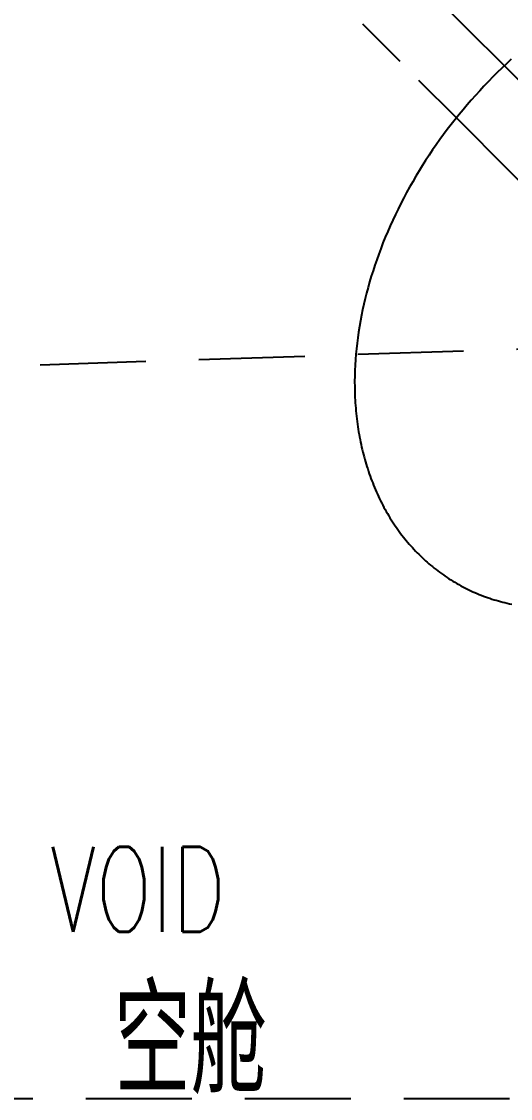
# Model space of a CAD drawing. Header units: millimetres. Extents: x -1838618 to -1600818, y -1770412 to -1553248.
# Drawn here: x -1657458 to -1655151, y -1651445 to -1646359 of the extents above; entities that cross this region are included whole.
import ezdxf

# ---------------------------------------------------------------- set-up
doc = ezdxf.new("R2010")
doc.units = ezdxf.units.MM
doc.header["$LTSCALE"] = 100
for name, pattern in [('ACAD_ISO04W100', [30, 24, -3, 0, -3]), ('DASHED', [0.75, 0.5, -0.25]), ('HIDDEN', [9.525, 6.35, -3.175])]:
    doc.linetypes.add(name, pattern=pattern)
for name, color, linetype in [('ANCHOR_MOUTH_SURFACE_-_HIDDEN', 251, 'HIDDEN'), ('ANCHOR_MOUTH_SURFACE_-_VISIBLE', 164, 'Continuous'), ('bt', 7, 'Continuous')]:
    doc.layers.add(name, color=color, linetype=linetype)
doc.styles.add('ROMANS', font='romans.shx', dxfattribs={"width": 0.7, "height": 125, "bigfont": 'gbcbig.shx'})
doc.styles.get("Standard").update_dxf_attribs({"font": 'gbenor.shx', "width": 0.9, "bigfont": 'gbcbig.shx'})

msp = doc.modelspace()

# ---------------------------------------------------------------- linework, layer by layer
at = {"color": 1, "linetype": 'ACAD_ISO04W100', "ltscale": 20}
msp.add_line((-1657772.6, -1643970.8), (-1652617.8, -1649135.7), dxfattribs=at)
at = {"layer": 'ANCHOR_MOUTH_SURFACE_-_HIDDEN', "color": 5, "ltscale": 20}
msp.add_arc((-1849691.8, -1840010.9), 273993, 44.666868, 44.838944, dxfattribs=at)
at = {"layer": 'ANCHOR_MOUTH_SURFACE_-_VISIBLE', "color": 3, "linetype": 'DASHED', "ltscale": 5}
msp.add_lwpolyline([(-1655405.7, -1646813.9), (-1657372.6, -1644846.5)], dxfattribs=at)
at = {"layer": 'ANCHOR_MOUTH_SURFACE_-_VISIBLE', "color": 6}
msp.add_lwpolyline([(-1655147.1, -1646537.7), (-1655169.2, -1646558.2), (-1655190.9, -1646578.9), (-1655212.5, -1646599.9), (-1655233.8, -1646621.1), (-1655254.8, -1646642.6), (-1655275.4, -1646664.2), (-1655295.7, -1646686), (-1655315.8, -1646708), (-1655335.5, -1646730.3), (-1655355.1, -1646752.8), (-1655374.3, -1646775.6), (-1655393.3, -1646798.6), (-1655412, -1646821.8), (-1655430.4, -1646845.2), (-1655448.5, -1646868.9), (-1655466.3, -1646892.8), (-1655483.8, -1646916.8), (-1655501, -1646941.1), (-1655517.9, -1646965.7), (-1655534.5, -1646990.4), (-1655550.7, -1647015.3), (-1655566.5, -1647040.1), (-1655581.9, -1647065), (-1655597, -1647090.2), (-1655611.8, -1647115.5), (-1655626.3, -1647141), (-1655640.4, -1647166.7), (-1655654.2, -1647192.6), (-1655667.7, -1647218.6), (-1655680.8, -1647244.8), (-1655693.6, -1647271.1), (-1655706, -1647297.5), (-1655718, -1647324.2), (-1655729.7, -1647351), (-1655741.1, -1647377.9), (-1655752.1, -1647405), (-1655762.7, -1647432.3), (-1655772.3, -1647458), (-1655781.6, -1647483.9), (-1655790.5, -1647509.9), (-1655799.1, -1647536), (-1655807.3, -1647562.3), (-1655815.2, -1647588.6), (-1655822.6, -1647615.1), (-1655829.7, -1647641.6), (-1655836.3, -1647667.8), (-1655842.5, -1647694), (-1655848.3, -1647720.3), (-1655853.8, -1647746.7), (-1655858.8, -1647773.1), (-1655863.4, -1647799.7), (-1655867.6, -1647826.3), (-1655871.4, -1647853), (-1655874.7, -1647878.6), (-1655877.5, -1647904.3), (-1655880, -1647930), (-1655882, -1647955.7), (-1655883.6, -1647981.5), (-1655884.8, -1648007.3), (-1655885.5, -1648033.1), (-1655885.9, -1648059), (-1655885.7, -1648084.4), (-1655885.2, -1648109.7), (-1655884.8, -1648122.4), (-1655884.2, -1648135.1), (-1655883.5, -1648147.8), (-1655882.8, -1648160.4), (-1655881.9, -1648173), (-1655880.9, -1648185.6), (-1655879.8, -1648198.1), (-1655878.6, -1648210.6), (-1655877.2, -1648223.2), (-1655875.8, -1648235.7), (-1655874.2, -1648248.2), (-1655872.5, -1648260.7), (-1655870.8, -1648272.8), (-1655868.9, -1648285), (-1655866.9, -1648297.1), (-1655864.8, -1648309.2), (-1655862.6, -1648321.3), (-1655860.3, -1648333.3), (-1655857.8, -1648345.4), (-1655855.3, -1648357.4), (-1655852.7, -1648369.1), (-1655850, -1648380.8), (-1655847.1, -1648392.4), (-1655844.2, -1648404), (-1655841.1, -1648415.6), (-1655838, -1648427.2), (-1655834.7, -1648438.7), (-1655831.3, -1648450.2), (-1655827.8, -1648461.4), (-1655824.3, -1648472.5), (-1655820.7, -1648483.6), (-1655816.9, -1648494.7), (-1655813, -1648505.7), (-1655809, -1648516.7), (-1655804.9, -1648527.7), (-1655800.7, -1648538.6), (-1655796.4, -1648549.3), (-1655792, -1648560.1), (-1655787.5, -1648570.8), (-1655782.8, -1648581.4), (-1655778.1, -1648592), (-1655773.2, -1648602.5), (-1655768.2, -1648613), (-1655763.1, -1648623.4), (-1655758, -1648633.6), (-1655752.8, -1648643.7), (-1655747.5, -1648653.7), (-1655742.1, -1648663.7), (-1655736.5, -1648673.6), (-1655730.8, -1648683.4), (-1655725.1, -1648693.2), (-1655719.2, -1648702.9), (-1655713.3, -1648712.4), (-1655707.3, -1648721.8), (-1655701.2, -1648731.1), (-1655695, -1648740.3), (-1655688.7, -1648749.5), (-1655682.3, -1648758.6), (-1655675.8, -1648767.6), (-1655669.2, -1648776.6), (-1655662.6, -1648785.3), (-1655655.9, -1648793.9), (-1655649.1, -1648802.4), (-1655642.1, -1648810.9), (-1655635.1, -1648819.3), (-1655628, -1648827.6), (-1655620.8, -1648835.8), (-1655613.5, -1648843.9), (-1655606.1, -1648851.9), (-1655598.6, -1648859.9), (-1655591, -1648867.8), (-1655583.3, -1648875.5), (-1655575.5, -1648883.2), (-1655567.6, -1648890.8), (-1655559.6, -1648898.3), (-1655551.6, -1648905.7), (-1655543.5, -1648912.9), (-1655535.4, -1648920), (-1655527.1, -1648927), (-1655518.8, -1648933.8), (-1655510.4, -1648940.6), (-1655501.9, -1648947.3), (-1655493.4, -1648953.9), (-1655484.7, -1648960.4), (-1655476, -1648966.7), (-1655467.3, -1648972.9), (-1655458.5, -1648979), (-1655449.6, -1648985), (-1655440.6, -1648990.9), (-1655431.6, -1648996.6), (-1655422.5, -1649002.3), (-1655413.3, -1649007.8), (-1655404.1, -1649013.2), (-1655394.8, -1649018.5), (-1655385.5, -1649023.6), (-1655376, -1649028.7), (-1655366.6, -1649033.6), (-1655357, -1649038.4), (-1655347.4, -1649043.1), (-1655337.8, -1649047.7), (-1655328, -1649052.1), (-1655318.2, -1649056.5), (-1655308.4, -1649060.7), (-1655298.5, -1649064.7), (-1655288.5, -1649068.7), (-1655278.5, -1649072.5), (-1655268.4, -1649076.2), (-1655258.3, -1649079.8), (-1655248.3, -1649083.3), (-1655238.2, -1649086.6), (-1655228, -1649089.7), (-1655217.8, -1649092.8), (-1655207.6, -1649095.7), (-1655197.3, -1649098.5), (-1655187, -1649101.2), (-1655176.7, -1649103.8), (-1655166, -1649106.3), (-1655155.2, -1649108.7), (-1655144.4, -1649110.9)], dxfattribs=at)
at = {"layer": 'bt', "color": 5, "linetype": 'DASHED', "ltscale": 10}
msp.add_line((-1660904.3, -1651445.5), (-1653782.2, -1651445.5), dxfattribs=at)
at = {"layer": 'bt', "color": 5, "linetype": 'DASHED', "ltscale": 10, "flags": 128}
msp.add_lwpolyline([(-1651625.6, -1647745.3), (-1653904.3, -1647867.9), (-1658204.3, -1648009.2), (-1662504.3, -1648097.9), (-1666804.3, -1648159.6), (-1671104.3, -1648199.5), (-1679704.3, -1648236.7), (-1688304.3, -1648244.9), (-1696904.3, -1648245.3)], dxfattribs=at)

# ---------------------------------------------------------------- texts
at = {"color": 2, "style": 'ROMANS', "width": 0.7}
msp.add_text('VOID', height=400, dxfattribs=at).set_placement((-1657322.3, -1650657.7))
at = {"color": 2}
msp.add_text('空舱', height=500, dxfattribs=at).set_placement((-1657020, -1651423))

doc.saveas('drawing.dxf')
